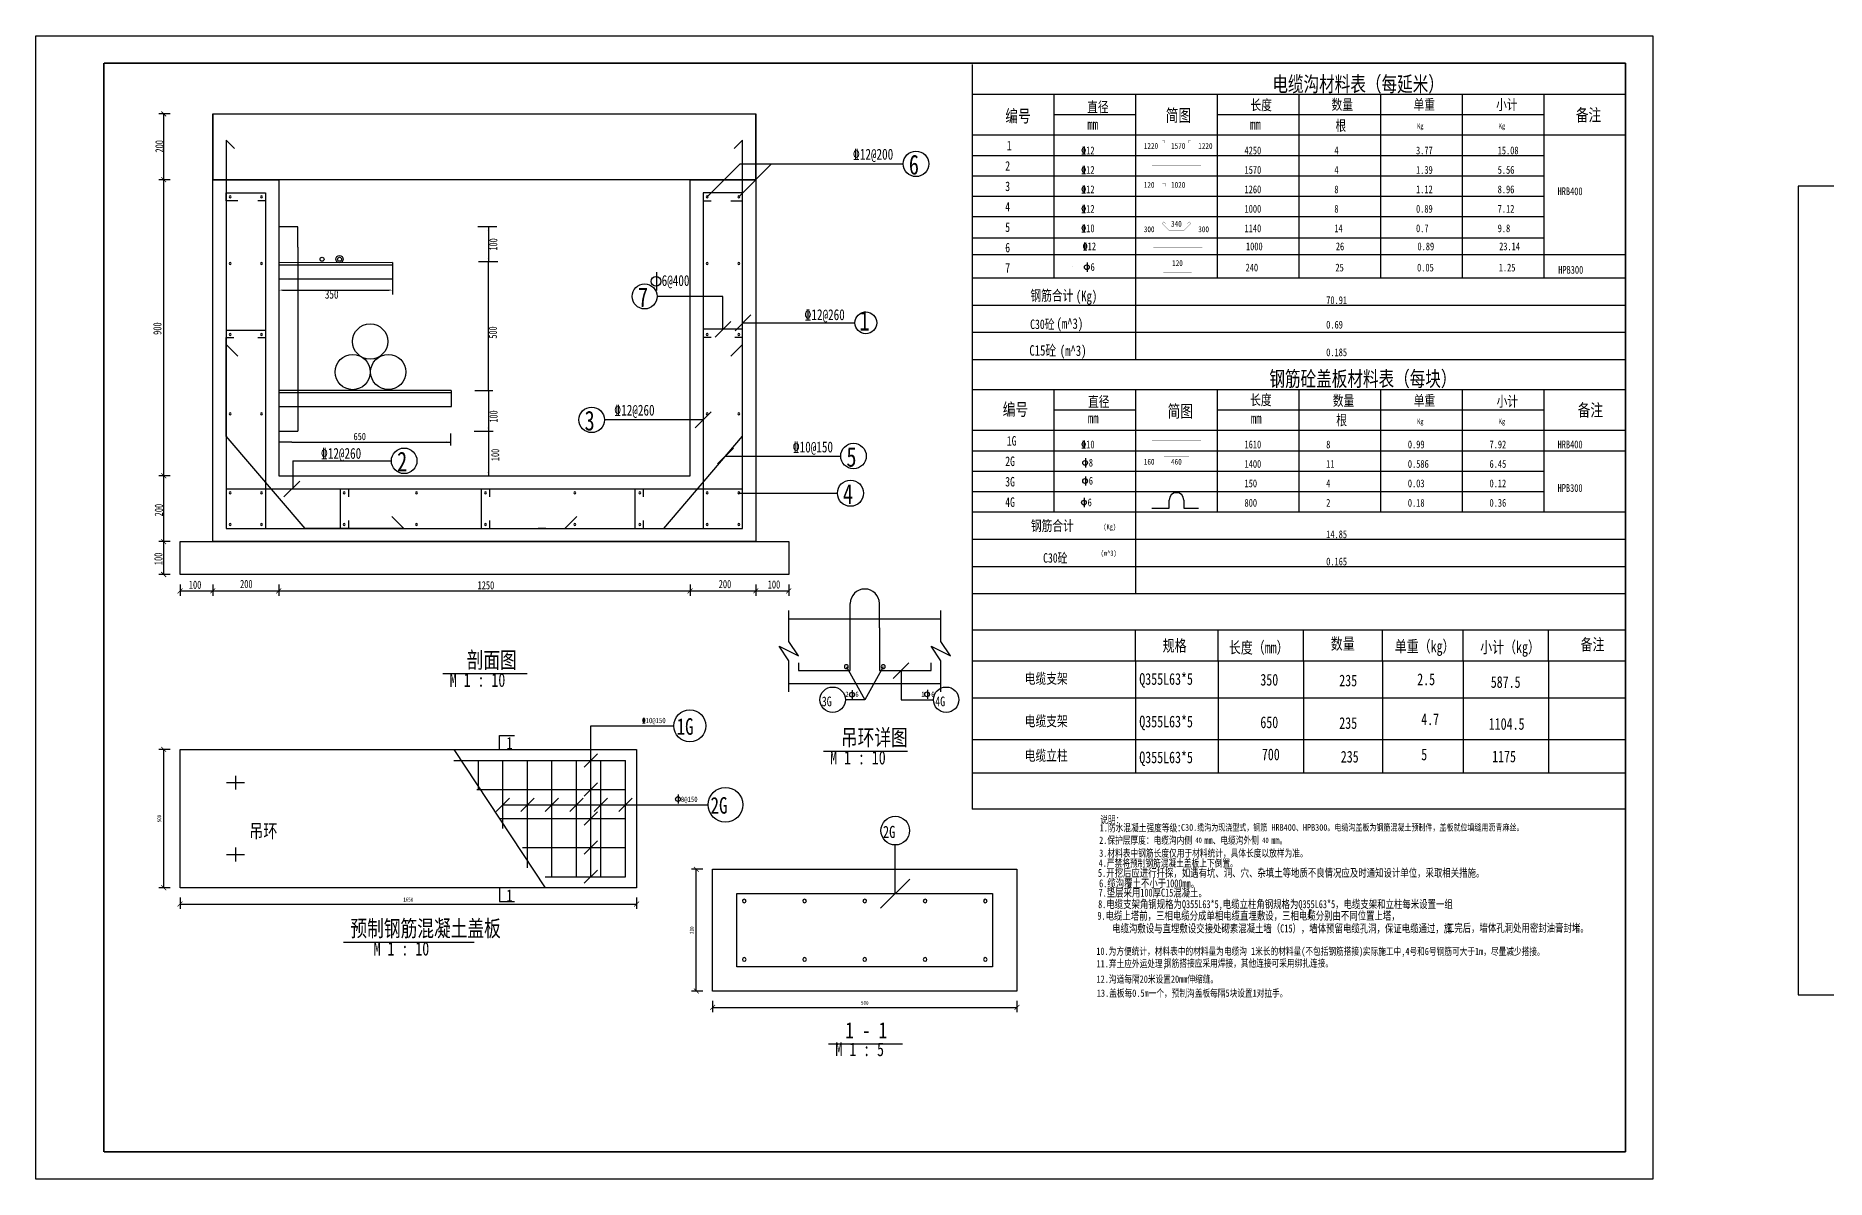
# Model space of a CAD drawing. Header units: inches. Extents: x -113 to 2477, y -497 to 443.
# Drawn here: x -64 to 594, y 1 to 421 of the extents above; entities that cross this region are included whole.
import ezdxf

# ---------------------------------------------------------------- set-up
doc = ezdxf.new("R2010")
doc.units = ezdxf.units.IN
doc.header["$MEASUREMENT"] = 0
doc.styles.add('宋体', font='', dxfattribs={"width": 0.75})
doc.styles.get('宋体').set_extended_font_data('SimSun')

# ---------------------------------------------------------------- blocks, each defined once
blk = doc.blocks.new('_ArchTick')
at = {"color": 0, "linetype": 'ByBlock', "const_width": 0.15}
blk.add_lwpolyline([(-0.5, -0.5), (0.5, 0.5)], dxfattribs=at)
blk = doc.blocks.new('a2')
at = {"color": 3}
for p, q in [((-584, 410), (10, 410)), ((-584, -10), (-584, 410)), ((10, 410), (10, -10)), ((10, -10), (-584, -10))]:
    blk.add_line(p, q, dxfattribs=at)
at = {"color": 3, "const_width": 0.6}
for points in [[(-559, 0), (-559, 400)], [(-559, 400), (0, 400)], [(0, 400), (0, 0)], [(0, 0), (-559, 0)]]:
    blk.add_lwpolyline(points, dxfattribs=at)

msp = doc.modelspace()

# ---------------------------------------------------------------- linework, layer by layer
at = {"color": 0}
for p, q in [((280.43, 410), (280.43, 301.5)), ((520.43, 399), (280.43, 399)), ((310.43, 399), (310.43, 331.5)), ((340.43, 399), (340.43, 301.5)), ((370.43, 399), (370.43, 331.5)), ((400.43, 399), (400.43, 331.5)), ((430.43, 399), (430.43, 331.5)), ((460.43, 399), (460.43, 331.5)), ((490.43, 399), (490.43, 331.5)), ((-14.245, 391.855), (-18.42, 391.855)), ((-16.62, 367.682), (-16.62, 391.855)), ((1.466, 367.682), (1.466, 391.855)), ((1.466, 391.855), (1.466, 391.855)), ((1.466, 391.855), (1.466, 367.682)), ((1.466, 367.682), (1.466, 391.855)), ((1.466, 391.855), (200.893, 391.855)), ((1.466, 234.731), (1.466, 391.855)), ((1.466, 391.855), (1.466, 391.855)), ((1.466, 391.855), (1.466, 367.682)), ((200.893, 367.682), (200.893, 391.855)), ((200.893, 391.855), (200.893, 391.855)), ((200.893, 391.855), (200.893, 367.682)), ((200.893, 391.855), (200.893, 367.682)), ((200.893, 367.682), (200.893, 391.855)), ((200.893, 391.855), (200.893, 391.855)), ((200.893, 391.855), (200.893, 234.731)), ((340.43, 391.5), (310.43, 391.5)), ((490.43, 391.5), (370.43, 391.5)), ((9.377, 379.11), (6.301, 382.186)), ((6.301, 382.186), (6.301, 239.566)), ((196.059, 382.186), (192.982, 379.11)), ((196.059, 239.566), (196.059, 382.186)), ((520.43, 384), (280.43, 384)), ((490.43, 376.5), (280.43, 376.5)), ((183.005, 361.397), (195.092, 373.484)), ((194.608, 361.397), (206.695, 373.484)), ((195.092, 373.484), (255.041, 373.484)), ((206.695, 373.484), (255.041, 373.484)), ((490.43, 369), (280.43, 369)), ((-14.245, 367.682), (-18.42, 367.682)), ((-14.245, 367.682), (-18.42, 367.682)), ((-16.62, 258.904), (-16.62, 367.682)), ((1.466, 367.682), (25.639, 367.682)), ((25.639, 367.682), (1.466, 367.682)), ((200.893, 367.682), (1.466, 367.682)), ((1.466, 367.682), (25.639, 367.682)), ((6.301, 359.947), (6.301, 362.848)), ((6.301, 362.848), (20.805, 362.848)), ((6.301, 359.947), (6.301, 362.848)), ((6.301, 362.848), (20.805, 362.848)), ((20.805, 362.848), (20.805, 359.947)), ((20.805, 362.848), (20.805, 239.566)), ((25.639, 367.682), (25.639, 367.682)), ((25.639, 367.682), (25.639, 258.904)), ((200.893, 367.682), (176.72, 367.682)), ((176.72, 367.682), (176.72, 367.682)), ((176.72, 367.682), (200.893, 367.682)), ((176.72, 258.904), (176.72, 367.682)), ((176.72, 367.682), (200.893, 367.682)), ((1003.794, 365.26), (583.794, 365.26)), ((583.794, 365.26), (583.794, 68.26)), ((9.202, 359.947), (6.301, 359.947)), ((10.652, 359.947), (6.301, 359.947)), ((20.805, 359.947), (17.904, 359.947)), ((183.005, 361.397), (183.005, 361.397)), ((194.608, 361.397), (194.608, 361.397)), ((490.43, 361.5), (280.43, 361.5)), ((32.687, 350.328), (25.688, 350.328)), ((32.687, 342.838), (32.687, 350.363)), ((105.754, 350.328), (98.756, 350.328)), ((102.648, 350.235), (102.642, 337.486)), ((490.43, 354), (280.43, 354)), ((32.687, 342.838), (32.687, 279.068)), ((490.191, 346.156), (280.191, 346.156)), ((67.435, 337.244), (25.667, 337.162)), ((67.435, 336.229), (25.667, 336.229)), ((67.435, 337.244), (67.435, 331.266)), ((67.435, 337.244), (67.435, 325.498)), ((106.072, 337.467), (99.074, 337.467)), ((102.659, 335.948), (102.659, 337.467)), ((102.659, 291.515), (102.659, 335.948)), ((520.668, 340.06), (280.668, 340.06)), ((317.273, 335.827), (317.273, 335.827)), ((322.62, 337.216), (322.62, 333.829)), ((25.667, 331.283), (67.435, 331.266)), ((164.45, 333.737), (164.45, 326.964)), ((520.43, 331.5), (280.43, 331.5)), ((26.984, 327.118), (66.139, 327.118)), ((188.807, 324.798), (164.634, 324.798)), ((188.807, 312.712), (188.807, 324.798)), ((199.084, 317.991), (193.283, 312.189)), ((520.43, 321.5), (280.43, 321.5)), ((6.301, 312.435), (20.805, 312.435)), ((6.301, 273.408), (6.301, 309.667)), ((9.202, 309.535), (6.301, 309.535)), ((20.805, 309.535), (17.904, 309.535)), ((191.707, 315.612), (185.906, 309.811)), ((196.183, 315.09), (237.277, 315.09)), ((520.43, 311.5), (280.43, 311.5)), ((6.301, 307.166), (10.652, 302.815)), ((520.43, 301.5), (280.43, 301.5)), ((280.43, 301.5), (280.43, 215.5)), ((6.301, 287.428), (6.301, 290.329)), ((20.805, 290.329), (20.805, 287.428)), ((89.021, 290.266), (25.688, 290.266)), ((89.063, 284.387), (89.063, 290.219)), ((97.697, 290.219), (104.279, 290.219)), ((102.659, 290.219), (102.659, 291.515)), ((102.659, 290.219), (102.659, 258.904)), ((520.43, 290.5), (280.43, 290.5)), ((310.43, 290.5), (310.43, 245.5)), ((340.43, 290.5), (340.43, 215.5)), ((370.43, 290.5), (370.43, 245.5)), ((400.43, 290.5), (400.43, 245.5)), ((430.43, 290.5), (430.43, 245.5)), ((460.43, 290.5), (460.43, 245.5)), ((490.43, 290.5), (490.43, 245.5)), ((89.016, 289.332), (25.688, 289.332)), ((25.688, 284.387), (89.063, 284.387)), ((89.016, 289.332), (89.016, 289.332)), ((340.43, 283), (310.43, 283)), ((490.43, 283), (370.43, 283)), ((32.687, 279.068), (32.687, 275.301)), ((181.555, 279.451), (145.295, 279.451)), ((184.456, 282.352), (178.654, 276.55)), ((35.308, 239.566), (6.301, 273.408)), ((25.688, 275.301), (32.687, 275.301)), ((30.396, 271.276), (25.695, 271.26)), ((30.396, 271.276), (70.423, 271.276)), ((70.423, 271.276), (88.583, 271.276)), ((88.698, 274.501), (88.698, 270.001)), ((97.41, 275.301), (104.408, 275.301)), ((520.43, 275.5), (280.43, 275.5)), ((30.76, 264.401), (67.02, 264.401)), ((30.76, 264.401), (30.76, 254.069)), ((192.681, 269.057), (186.88, 263.255)), ((189.781, 266.156), (232.083, 266.156)), ((520.43, 268), (280.43, 268)), ((321.976, 265.35), (321.976, 261.963)), ((-14.245, 258.904), (-18.42, 258.904)), ((-14.245, 258.904), (-18.42, 258.904)), ((-16.62, 234.731), (-16.62, 258.904)), ((25.639, 258.904), (176.72, 258.904)), ((33.368, 256.932), (27.567, 251.13)), ((490.43, 260.5), (280.43, 260.5)), ((321.976, 258.699), (321.976, 255.313)), ((6.301, 254.069), (196.059, 254.069)), ((48.362, 239.566), (48.362, 254.069)), ((48.362, 254.069), (51.262, 254.069)), ((51.262, 254.069), (51.262, 251.169)), ((100.106, 239.566), (100.106, 254.069)), ((103.007, 254.069), (103.007, 251.169)), ((120.881, 254.069), (123.781, 254.069)), ((156.619, 239.566), (156.619, 254.069)), ((159.52, 254.069), (159.52, 251.169)), ((183.005, 252.619), (183.005, 252.619)), ((194.608, 252.619), (194.608, 252.619)), ((194.619, 252.506), (230.879, 252.506)), ((194.619, 252.506), (230.879, 252.506)), ((194.619, 252.506), (230.879, 252.506)), ((194.619, 252.506), (230.879, 252.506)), ((490.43, 253), (280.43, 253)), ((321.546, 250.762), (321.546, 247.375)), ((352.73, 247), (352.73, 250)), ((358.13, 250), (358.13, 247)), ((67.217, 243.917), (71.568, 239.566)), ((520.43, 245.5), (280.43, 245.5)), ((346.43, 247), (352.73, 247)), ((358.13, 247), (363.53, 247)), ((6.301, 239.566), (196.059, 239.566)), ((71.568, 239.566), (35.308, 239.566)), ((51.262, 239.566), (48.362, 239.566)), ((51.262, 242.466), (51.262, 239.566)), ((103.007, 242.466), (103.007, 239.566)), ((123.781, 239.566), (120.881, 239.566)), ((159.52, 242.466), (159.52, 239.566)), ((183.005, 241.016), (183.005, 241.016)), ((194.608, 241.016), (194.608, 241.016)), ((-14.245, 234.731), (-18.42, 234.731)), ((-14.245, 234.731), (-18.42, 234.731)), ((-16.62, 222.645), (-16.62, 234.731)), ((-10.62, 222.645), (-10.62, 234.731)), ((-10.62, 234.731), (212.98, 234.731)), ((200.893, 234.731), (1.466, 234.731)), ((212.98, 234.731), (212.98, 222.645)), ((520.43, 235.5), (280.43, 235.5)), ((520.43, 225.5), (280.43, 225.5)), ((-14.245, 222.645), (-18.42, 222.645)), ((212.98, 222.645), (-10.62, 222.645)), ((-10.62, 219.02), (-10.62, 214.845)), ((1.466, 219.02), (1.466, 214.845)), ((1.466, 219.02), (1.466, 214.845)), ((25.639, 219.02), (25.639, 214.845)), ((25.639, 219.02), (25.639, 214.845)), ((176.72, 219.02), (176.72, 214.845)), ((176.72, 219.02), (176.72, 214.845)), ((200.893, 219.02), (200.893, 214.845)), ((200.893, 219.02), (200.893, 214.845)), ((212.98, 219.02), (212.98, 214.845)), ((-10.62, 216.645), (1.466, 216.645)), ((1.466, 216.645), (25.639, 216.645)), ((25.639, 216.645), (176.72, 216.645)), ((176.72, 216.645), (200.893, 216.645)), ((200.893, 216.645), (212.98, 216.645)), ((235.578, 203.004, -0.714), (235.58, 211.975)), ((246.282, 203.004, -0.714), (246.272, 211.975)), ((520.43, 215.5), (280.43, 215.5)), ((280.43, 215.5), (280.43, 201.783)), ((212.98, 198.068), (212.98, 209.394)), ((212.98, 206.394, -0.714), (268.88, 206.394, -0.714)), ((268.88, 198.068), (268.88, 209.394)), ((216.548, 192.716), (212.98, 198.068)), ((235.578, 187.364, -0.714), (235.578, 203.004, -0.714)), ((246.282, 203.004, -0.714), (246.282, 187.364, -0.714)), ((272.448, 192.716), (268.88, 198.068)), ((520.43, 202.251), (280.43, 202.251)), ((280.43, 201.783), (280.43, 187.855)), ((340.43, 190.865), (340.43, 202.251)), ((370.75, 190.865), (370.75, 202.251)), ((402.029, 190.865), (402.029, 202.251)), ((431.073, 190.865), (431.073, 202.251)), ((460.755, 190.865), (460.755, 202.251)), ((492.033, 190.865), (492.033, 202.251)), ((212.98, 190.932), (209.412, 196.284)), ((209.412, 196.284), (216.548, 192.716)), ((212.98, 179.606), (212.98, 190.932)), ((268.88, 190.932), (265.312, 196.284)), ((265.312, 196.284), (272.448, 192.716)), ((268.88, 179.606), (268.88, 190.932)), ((520.43, 190.865), (280.43, 190.865)), ((340.43, 190.865), (340.43, 176.936)), ((370.75, 190.865), (370.75, 177.216)), ((402.029, 190.865), (402.029, 177.216)), ((431.073, 190.865), (431.073, 177.216)), ((460.755, 190.865), (460.755, 177.216)), ((492.033, 190.865), (492.033, 176.936)), ((216.548, 190.218, -0.714), (216.548, 187.364, -0.714)), ((216.548, 187.364, -0.714), (235.578, 187.364, -0.714)), ((234.15, 188.791), (240.93, 176.66)), ((234.15, 188.791), (234.15, 188.791)), ((247.709, 188.791), (240.93, 176.66)), ((246.282, 187.364, -0.714), (265.312, 187.364, -0.714)), ((247.709, 188.791), (247.709, 188.791)), ((257.105, 190.218), (251.396, 184.509)), ((254.251, 187.364), (254.251, 176.66)), ((265.312, 187.364, -0.714), (265.312, 190.218, -0.714)), ((280.43, 187.855), (280.43, 136.445)), ((212.98, 182.606, -0.714), (268.88, 182.606, -0.714)), ((236.317, 180.218), (236.317, 176.831)), ((263.917, 180.345), (263.917, 176.958)), ((240.93, 176.66), (233.793, 176.66)), ((240.93, 176.66), (233.793, 176.66)), ((254.251, 176.66), (266.144, 176.66)), ((520.43, 177.216), (280.43, 177.216)), ((340.43, 176.936), (340.43, 149.639)), ((370.75, 177.216), (370.75, 149.639)), ((402.029, 177.216), (402.029, 149.639)), ((431.073, 177.216), (431.073, 149.639)), ((460.755, 177.216), (460.755, 149.639)), ((492.033, 177.216), (492.033, 149.639)), ((140.31, 154.344), (140.31, 167.048)), ((140.31, 167.048), (170.801, 167.048)), ((-14.245, 158.409), (-18.42, 158.409)), ((-16.62, 107.591), (-16.62, 158.409)), ((-10.62, 107.591, -0.61), (-10.62, 158.409, -0.61)), ((-10.62, 158.409, -0.61), (157.08, 158.409, -0.61)), ((90, 158.409, -0.61), (123.54, 107.591, -0.61)), ((106.77, 158.491), (106.77, 163.491)), ((106.77, 163.491), (112.27, 163.491)), ((157.08, 158.409, -0.61), (157.08, 107.591, -0.61)), ((520.43, 161.922), (280.43, 161.922)), ((90, 154.344, -0.61), (153.014, 154.344, -0.61)), ((99.002, 143.89, -0.61), (99.002, 154.344, -0.61)), ((108.004, 129.37, -0.61), (108.004, 154.344, -0.61)), ((117.006, 114.851, -0.61), (117.006, 154.344, -0.61)), ((126.008, 111.656, -0.61), (126.008, 154.344, -0.61)), ((135.01, 111.656, -0.61), (135.01, 154.344, -0.61)), ((142.749, 156.783), (137.87, 151.904)), ((140.31, 143.672), (140.31, 154.344)), ((144.012, 111.656, -0.61), (144.012, 154.344, -0.61)), ((153.014, 111.656, -0.61), (153.014, 154.344, -0.61)), ((6.404, 146.213, -0.61), (13.01, 146.213, -0.61)), ((9.707, 148.754, -0.61), (9.707, 143.672, -0.61)), ((142.749, 146.111), (137.87, 141.233)), ((520.43, 149.639), (280.43, 149.639)), ((98.385, 143.672, -0.61), (153.014, 143.672, -0.61)), ((110.443, 140.521), (105.565, 135.643)), ((119.445, 140.521), (114.567, 135.643)), ((128.447, 140.521), (123.569, 135.643)), ((137.449, 140.521), (132.571, 135.643)), ((140.31, 133), (140.31, 143.672)), ((146.451, 140.521), (141.573, 135.643)), ((155.453, 140.521), (150.575, 135.643)), ((172.421, 141.882), (172.421, 138.495)), ((106.77, 133, -0.61), (153.014, 133, -0.61)), ((108.004, 138.082), (117.006, 138.082)), ((117.006, 138.082), (126.008, 138.082)), ((126.008, 138.082), (135.01, 138.082)), ((135.01, 138.082), (144.012, 138.082)), ((142.749, 135.439), (137.87, 130.561)), ((140.31, 122.328), (140.31, 133)), ((144.012, 138.082), (153.014, 138.082)), ((153.014, 138.082), (163.033, 138.082)), ((163.033, 138.082), (183.36, 138.082)), ((520.43, 136.445), (280.43, 136.445)), ((6.404, 119.787, -0.61), (13.01, 119.787, -0.61)), ((9.707, 122.328, -0.61), (9.707, 117.246, -0.61)), ((115.155, 122.328, -0.61), (153.014, 122.328, -0.61)), ((142.749, 124.767), (137.87, 119.889)), ((140.31, 111.656), (140.31, 122.328)), ((252.11, 105.416), (252.11, 123.304)), ((142.749, 114.096), (137.87, 109.217)), ((181.405, 114.36), (177.23, 114.36)), ((179.03, 69.64), (179.03, 114.36)), ((185.03, 69.64, -1.342), (185.03, 114.36, -1.342)), ((185.03, 114.36, -1.342), (296.83, 114.36, -1.342)), ((296.83, 114.36, -1.342), (296.83, 69.64, -1.342)), ((-14.245, 107.591), (-18.42, 107.591)), ((157.08, 107.591, -0.61), (-10.62, 107.591, -0.61)), ((106.77, 107.509), (106.77, 102.509)), ((123.54, 111.656, -0.61), (153.014, 111.656, -0.61)), ((193.974, 78.584, -1.342), (193.974, 105.416, -1.342)), ((193.974, 105.416, -1.342), (287.886, 105.416, -1.342)), ((257.476, 110.782), (246.743, 100.05)), ((287.886, 105.416, -1.342), (287.886, 78.584, -1.342)), ((-10.62, 103.966), (-10.62, 99.791)), ((-10.62, 101.591), (157.08, 101.591)), ((106.77, 102.509), (112.27, 102.509)), ((157.08, 103.966), (157.08, 99.791)), ((405.069, 99.404), (404.224, 99.404)), ((404.233, 99.41), (404.233, 96.791)), ((404.227, 96.789), (405.016, 96.789)), ((287.886, 78.584, -1.342), (193.974, 78.584, -1.342)), ((181.405, 69.64), (177.23, 69.64)), ((296.83, 69.64, -1.342), (185.03, 69.64, -1.342)), ((185.03, 66.015), (185.03, 61.84)), ((296.83, 66.015), (296.83, 61.84)), ((583.794, 68.26), (1003.794, 68.26)), ((185.03, 63.64), (296.83, 63.64))]:
    msp.add_line(p, q, dxfattribs=at)
at = {"color": 0, "extrusion": (0, 0, -1)}
for p, q in [((196.059, 362.848), (181.555, 362.848)), ((181.555, 362.848), (181.555, 359.947)), ((196.059, 362.848), (181.555, 362.848)), ((181.555, 362.848), (181.555, 239.566)), ((196.059, 359.947), (196.059, 362.848)), ((196.059, 359.947), (196.059, 362.848)), ((181.555, 359.947), (184.456, 359.947)), ((191.707, 359.947), (196.059, 359.947)), ((193.158, 359.947), (196.059, 359.947)), ((196.059, 312.712), (181.555, 312.712)), ((181.555, 309.811), (184.456, 309.811)), ((193.158, 309.811), (196.059, 309.811)), ((196.059, 273.408), (196.059, 309.667)), ((196.059, 307.166), (191.707, 302.815)), ((181.555, 290.329), (181.555, 287.428)), ((196.059, 287.428), (196.059, 290.329)), ((167.051, 239.566), (196.059, 273.408)), ((135.143, 243.917), (130.792, 239.566)), ((130.792, 239.566), (167.051, 239.566))]:
    msp.add_line(p, q, dxfattribs=at)
at = {"color": 0, "ltscale": 2}
for p, q in [((85.958, 186.234), (116.902, 186.234)), ((225.708, 157.753), (256.652, 157.753)), ((49.47, 87.643), (97.49, 87.643)), ((227.631, 50.198), (254.728, 50.198))]:
    msp.add_line(p, q, dxfattribs=at)
at = {"color": 0}
for points in [[(351.13, 381.15, 0.05, 0.05, 0), (351.13, 381.95, 0.05, 0.05, 0), (350.23, 381.95, 0.05, 0.05, 0), (350.23, 378.55, 0.05, 0.05, 0), (360.63, 378.55, 0.05, 0.05, 0), (360.63, 381.95, 0.05, 0.05, 0), (359.73, 381.95, 0.05, 0.05, 0), (359.73, 381.15, 0.05, 0.05, 0)], [(347.394, 372.75, 0.05, 0.05, 0), (346.43, 372.75, 0.05, 0.05, 0), (346.43, 372.75, 0.05, 0.05, 0), (364.43, 372.75, 0.05, 0.05, 0), (364.43, 372.75, 0.05, 0.05, 0), (363.465, 372.75, 0.05, 0.05, 0)], [(351.38, 365.25, 0.05, 0.05, 0), (351.38, 366.3, 0.05, 0.05, 0), (350.23, 366.3, 0.05, 0.05, 0), (350.23, 363.65, 0.05, 0.05, 0), (360.63, 363.65, 0.05, 0.05, 0)], [(347.394, 357.75, 0.05, 0.05, 0), (346.43, 357.75, 0.05, 0.05, 0), (346.43, 357.75, 0.05, 0.05, 0), (364.43, 357.75, 0.05, 0.05, 0), (364.43, 357.75, 0.05, 0.05, 0), (363.465, 357.75, 0.05, 0.05, 0)], [(351.455, 351.5, 0.05, 0.05, 0), (350.755, 352.2, 0.05, 0.05, 0), (350.155, 351.6, 0.05, 0.05, 0), (352.755, 349, 0.05, 0.05, 0), (358.105, 349, 0.05, 0.05, 0), (360.705, 351.6, 0.05, 0.05, 0), (360.105, 352.2, 0.05, 0.05, 0), (359.405, 351.5, 0.05, 0.05, 0)], [(347.922, 342.9, 0.05, 0.05, 0), (346.958, 342.9, 0.05, 0.05, 0), (346.958, 342.9, 0.05, 0.05, 0), (364.958, 342.9, 0.05, 0.05, 0), (364.958, 342.9, 0.05, 0.05, 0), (363.993, 342.9, 0.05, 0.05, 0)], [(352.472, 335.475, 0.05, 0.05, 0), (350.622, 335.475, 0.05, 0.05, 0), (350.622, 333.725, 0.05, 0.05, 0), (361.022, 333.725, 0.05, 0.05, 0), (361.022, 335.475, 0.05, 0.05, 0), (359.172, 335.475, 0.05, 0.05, 0)], [(347.394, 271.75, 0.05, 0.05, 0), (346.43, 271.75, 0.05, 0.05, 0), (346.43, 271.75, 0.05, 0.05, 0), (364.43, 271.75, 0.05, 0.05, 0), (364.43, 271.75, 0.05, 0.05, 0), (363.465, 271.75, 0.05, 0.05, 0)], [(347.394, 256.75, 0.05, 0.05, 0), (346.43, 256.75, 0.05, 0.05, 0), (346.43, 256.75, 0.05, 0.05, 0), (364.43, 256.75, 0.05, 0.05, 0), (364.43, 256.75, 0.05, 0.05, 0), (363.465, 256.75, 0.05, 0.05, 0)]]:
    msp.add_lwpolyline(points, format="xyseb", dxfattribs=at)
msp.add_lwpolyline([(350.83, 262.775, 0.05, 0.05, 0), (360.03, 262.775, 0.05, 0.05, 0), (360.03, 265.025, 0.05, 0.05, 0), (359.03, 264.025, 0.05, 0.05, 0), (360.03, 265.025, 0.05, 0.05, 0), (360.03, 265.875, 0.05, 0.05, 0), (359.18, 265.875, 0.05, 0.05, 0), (358.18, 264.875, 0.05, 0.05, 0), (359.18, 265.875, 0.05, 0.05, 0), (350.83, 265.875, 0.05, 0.05, 0), (350.83, 262.775, 0.05, 0.05, 0)], format="xyseb", close=True, dxfattribs=at)
for centre, radius in [((259.734, 373.484, -1.45), 4.693), ((259.734, 373.484, -1.45), 4.693), ((41.539, 338.462), 0.739), ((47.954, 338.489), 1.32), ((47.983, 338.456), 0.739), ((322.508, 335.513), 0.877), ((160.041, 324.798, -1.45), 4.593), ((164.225, 330.331), 1.755), ((241.292, 315.09, -1.45), 4.014), ((59.226, 308.239), 6.469), ((52.778, 297.009), 6.469), ((65.859, 297.056), 6.469), ((140.602, 279.451, -1.45), 4.693), ((236.776, 266.156, -1.45), 4.693), ((71.713, 264.401, -1.45), 4.693), ((321.864, 263.647), 0.877), ((235.677, 252.506), 4.799), ((235.677, 252.506), 4.799), ((235.677, 252.506), 4.799), ((235.677, 252.506), 4.799), ((321.864, 256.996), 0.877), ((321.434, 249.059), 0.877), ((229.126, 176.66, -0.714), 4.668), ((229.126, 176.66, -0.714), 4.668), ((236.204, 178.515), 0.877), ((263.804, 178.642), 0.877), ((270.812, 176.66, -0.714), 4.668), ((176.655, 167.048, -0.61), 5.855), ((172.308, 140.179), 0.877), ((189.742, 138.082, -0.61), 6.382), ((252.11, 128.569), 5.265)]:
    msp.add_circle(centre, radius, dxfattribs=at)
for centre, radius, start, end in [((7.751, 361.397), 0.363, 0.000002, 179.999998), ((7.751, 361.397), 0.363, 0.000002, 179.999998), ((19.354, 361.397), 0.363, 0.000002, 179.999998), ((19.354, 361.397), 0.363, 0.000002, 179.999998), ((183.005, 361.397), 0.363, 0.000002, 179.999998), ((183.005, 361.397), 0.363, 0.000002, 179.999998), ((194.608, 361.397), 0.363, 0.000002, 179.999998), ((194.608, 361.397), 0.363, 0.000002, 179.999998), ((7.751, 361.397), 0.363, 180.000002, 359.999998), ((7.751, 361.397), 0.363, 180.000002, 359.999998), ((19.354, 361.397), 0.363, 180.000002, 359.999998), ((19.354, 361.397), 0.363, 180.000002, 359.999998), ((183.005, 361.397), 0.363, 180.000002, 359.999998), ((183.005, 361.397), 0.363, 180.000002, 359.999998), ((194.608, 361.397), 0.363, 180.000002, 359.999998), ((194.608, 361.397), 0.363, 180.000002, 359.999998), ((7.751, 336.894), 0.363, 0.000002, 179.999998), ((7.751, 336.894), 0.363, 180.000002, 359.999998), ((19.354, 336.894), 0.363, 0.000002, 179.999998), ((19.354, 336.894), 0.363, 180.000002, 359.999998), ((183.005, 336.894), 0.363, 0.000002, 179.999998), ((183.005, 336.894), 0.363, 180.000002, 359.999998), ((194.608, 336.894), 0.363, 0.000002, 179.999998), ((194.608, 336.894), 0.363, 180.000002, 359.999998), ((7.751, 310.816), 0.363, 0.000002, 179.999998), ((7.751, 310.816), 0.363, 180.000002, 359.999998), ((19.354, 310.816), 0.363, 0.000002, 179.999998), ((19.354, 310.816), 0.363, 180.000002, 359.999998), ((183.005, 310.816), 0.363, 0.000002, 179.999998), ((183.005, 310.816), 0.363, 180.000002, 359.999998), ((194.608, 310.816), 0.363, 0.000002, 179.999998), ((194.608, 310.816), 0.363, 180.000002, 359.999998), ((7.751, 281.67), 0.363, 0.000002, 179.999998), ((7.751, 281.67), 0.363, 180.000002, 359.999998), ((19.354, 281.67), 0.363, 0.000002, 179.999998), ((19.354, 281.67), 0.363, 180.000002, 359.999998), ((183.005, 281.67), 0.363, 0.000002, 179.999998), ((183.005, 281.67), 0.363, 180.000002, 359.999998), ((194.608, 281.67), 0.363, 0.000002, 179.999998), ((194.608, 281.67), 0.363, 180.000002, 359.999998), ((7.751, 252.619), 0.363, 0.000002, 179.999998), ((7.751, 252.619), 0.363, 180.000002, 359.999998), ((19.354, 252.619), 0.363, 0.000002, 179.999998), ((19.354, 252.619), 0.363, 180.000002, 359.999998), ((49.708, 252.619), 0.363, 0.000002, 179.999998), ((49.708, 252.619), 0.363, 180.000002, 359.999998), ((76.198, 252.619), 0.363, 0.000002, 179.999998), ((76.198, 252.619), 0.363, 180.000002, 359.999998), ((101.568, 252.619), 0.363, 0.000002, 179.999998), ((101.568, 252.619), 0.363, 180.000002, 359.999998), ((134.401, 252.619), 0.363, 0.000002, 179.999998), ((134.401, 252.619), 0.363, 180.000002, 359.999998), ((158.279, 252.619), 0.363, 0.000002, 179.999998), ((158.279, 252.619), 0.363, 180.000002, 359.999998), ((183.005, 252.619), 0.363, 0.000002, 179.999998), ((183.005, 252.619), 0.363, 180.000002, 359.999998), ((194.608, 252.619), 0.363, 0.000002, 179.999998), ((194.608, 252.619), 0.363, 180.000002, 359.999998), ((355.43, 250), 2.7, 0, 180), ((7.751, 241.016), 0.363, 0.000002, 179.999998), ((7.751, 241.016), 0.363, 180.000002, 359.999998), ((19.354, 241.016), 0.363, 0.000002, 179.999998), ((19.354, 241.016), 0.363, 180.000002, 359.999998), ((49.708, 241.016), 0.363, 0.000002, 179.999998), ((49.708, 241.016), 0.363, 180.000002, 359.999998), ((76.198, 241.016), 0.363, 0.000002, 179.999998), ((76.198, 241.016), 0.363, 180.000002, 359.999998), ((101.568, 241.016), 0.363, 0.000002, 179.999998), ((101.568, 241.016), 0.363, 180.000002, 359.999998), ((134.401, 241.016), 0.363, 0.000002, 179.999998), ((134.401, 241.016), 0.363, 180.000002, 359.999998), ((158.279, 241.016), 0.363, 0.000002, 179.999998), ((158.279, 241.016), 0.363, 180.000002, 359.999998), ((183.005, 241.016), 0.363, 0.000002, 179.999998), ((183.005, 241.016), 0.363, 180.000002, 359.999998), ((194.608, 241.016), 0.363, 0.000002, 179.999998), ((194.608, 241.016), 0.363, 180.000002, 359.999998), ((240.926, 211.975), 5.346, 0, 180), ((234.15, 188.791, -0.714), 0.714, 0.000002, 179.999998), ((234.15, 188.791, -0.714), 0.714, 180.000002, 359.999998), ((247.709, 188.791, -0.714), 0.714, 0.000002, 179.999998), ((247.709, 188.791, -0.714), 0.714, 180.000002, 359.999998), ((196.657, 102.733, -1.342), 0.671, 0.000002, 179.999998), ((196.657, 102.733, -1.342), 0.671, 180.000002, 359.999998), ((218.793, 102.733, -1.342), 0.671, 0.000002, 179.999998), ((218.793, 102.733, -1.342), 0.671, 180.000002, 359.999998), ((240.93, 102.733, -1.342), 0.671, 0.000002, 179.999998), ((240.93, 102.733, -1.342), 0.671, 180.000002, 359.999998), ((263.066, 102.733, -1.342), 0.671, 0.000002, 179.999998), ((263.066, 102.733, -1.342), 0.671, 180.000002, 359.999998), ((285.202, 102.733, -1.342), 0.671, 0.000002, 179.999998), ((285.202, 102.733, -1.342), 0.671, 180.000002, 359.999998), ((196.657, 81.267, -1.342), 0.671, 0.000002, 179.999998), ((196.657, 81.267, -1.342), 0.671, 180.000002, 359.999998), ((218.793, 81.267, -1.342), 0.671, 0.000002, 179.999998), ((218.793, 81.267, -1.342), 0.671, 180.000002, 359.999998), ((240.93, 81.267, -1.342), 0.671, 0.000002, 179.999998), ((240.93, 81.267, -1.342), 0.671, 180.000002, 359.999998), ((263.066, 81.267, -1.342), 0.671, 0.000002, 179.999998), ((263.066, 81.267, -1.342), 0.671, 180.000002, 359.999998), ((285.202, 81.267, -1.342), 0.671, 0.000002, 179.999998), ((285.202, 81.267, -1.342), 0.671, 180.000002, 359.999998)]:
    msp.add_arc(centre, radius, start, end, dxfattribs=at)
for points in [[(102.864, 348.939), (102.432, 348.939), (102.648, 350.235)], [(102.426, 338.782), (102.858, 338.782), (102.642, 337.486)], [(102.864, 336.169), (102.432, 336.169), (102.648, 337.465)], [(26.984, 327.334), (26.984, 326.902), (25.688, 327.118)], [(66.139, 326.902), (66.139, 327.334), (67.435, 327.118)], [(102.426, 291.492), (102.858, 291.492), (102.642, 290.196)], [(102.831, 289.192), (102.498, 289.192), (102.665, 290.192)], [(102.426, 276.55), (102.858, 276.55), (102.642, 275.254)], [(26.991, 271.476), (26.991, 271.044), (25.695, 271.26)], [(87.339, 271.1), (87.339, 271.532), (88.635, 271.316)], [(102.831, 274.285), (102.498, 274.285), (102.665, 275.285)], [(102.426, 260.246), (102.858, 260.246), (102.642, 258.95)]]:
    msp.add_solid(points, dxfattribs=at)

# ---------------------------------------------------------------- block references
msp.add_blockref('a2', (520.396, 10.531), dxfattribs=at)
at = {"color": 0, "xscale": 1.8, "yscale": 1.8, "zscale": 1.8}
for p, rotation in [((-16.62, 391.855), 90), ((-16.62, 367.682), 270), ((-16.62, 367.682), 90), ((-16.62, 258.904), 270), ((-16.62, 258.904), 90), ((-16.62, 234.731), 270), ((-16.62, 234.731), 90), ((-16.62, 222.645), 270), ((-10.62, 216.645), 180), ((1.466, 216.645), 180), ((25.639, 216.645), 180), ((176.72, 216.645), 180), ((200.893, 216.645), 180), ((-16.62, 158.409), 90), ((179.03, 114.36), 90), ((-16.62, 107.591), 270), ((-10.62, 101.591), 180), ((179.03, 69.64), 270), ((185.03, 63.64), 180)]:
    msp.add_blockref('_ArchTick', p, dxfattribs=dict(at, rotation=rotation))
for p in [(1.466, 216.645), (25.639, 216.645), (176.72, 216.645), (200.893, 216.645), (212.98, 216.645), (157.08, 101.591), (296.83, 63.64)]:
    msp.add_blockref('_ArchTick', p, dxfattribs=at)

# ---------------------------------------------------------------- texts
at = {"color": 0, "style": '宋体', "width": 0.75}
for s, height, p in [('电缆沟材料表（每延米）', 5.6, (390.647, 400.028)), ('直径', 3.85, (322.624, 392.422)), ('长度', 3.85, (382.597, 393.197)), ('数量', 3.85, (412.402, 393.36)), ('单重', 3.85, (442.529, 393.36)), ('小计', 3.85, (472.85, 393.329)), ('编号', 4.55, (292.569, 388.79)), ('mm', 3.85, (322.704, 386.087)), ('简图', 4.55, (351.507, 389.034)), ('mm', 3.85, (382.454, 386.087)), ('根', 3.85, (413.821, 385.626)), ('Kg', 1.925, (443.826, 386.467)), ('Kg', 1.925, (473.826, 386.467)), ('备注', 4.55, (502.137, 389.179)), ('1', 3.5, (293.096, 378.5)), ('%%13212@200', 4, (236.549, 375.041, -2.901)), ('6', 7.252, (257.13, 369.579, -1.45)), ('%%13212', 2.86, (320.43, 377)), ('1220', 2.145, (343.43, 379)), ('1570', 2.145, (353.43, 379)), ('1220', 2.145, (363.43, 379)), ('4250', 2.86, (380.43, 377)), ('4', 2.86, (413.43, 377)), ('3.77', 2.86, (443.43, 377)), ('15.08', 2.86, (473.43, 377)), ('2', 3.5, (292.513, 371)), ('%%13212', 2.86, (320.43, 369.85)), ('1570', 2.86, (380.43, 369.85)), ('4', 2.86, (413.43, 369.85)), ('1.39', 2.86, (443.43, 369.85)), ('5.56', 2.86, (473.43, 369.85)), ('3', 3.5, (292.513, 363.5)), ('%%13212', 2.86, (320.43, 362.7)), ('120', 2.145, (343.43, 364.7)), ('1020', 2.145, (353.43, 364.7)), ('1260', 2.86, (380.43, 362.7)), ('8', 2.86, (413.43, 362.7)), ('1.12', 2.86, (443.43, 362.7)), ('8.96', 2.86, (473.43, 362.7)), ('HRB400', 2.86, (495.43, 362)), ('4', 3.5, (292.513, 356)), ('%%13212', 2.86, (320.43, 355.55)), ('1000', 2.86, (380.43, 355.55)), ('8', 2.86, (413.43, 355.55)), ('0.89', 2.86, (443.43, 355.55)), ('7.12', 2.86, (473.43, 355.55)), ('5', 3.5, (292.513, 348.5)), ('%%13210', 2.86, (320.43, 348.4)), ('300', 2.145, (343.43, 348.4)), ('340', 2.145, (353.43, 350.4)), ('300', 2.145, (363.43, 348.4)), ('1140', 2.86, (380.43, 348.4)), ('14', 2.86, (413.43, 348.4)), ('0.7', 2.86, (443.43, 348.4)), ('9.8', 2.86, (473.43, 348.4)), ('6', 3.5, (292.513, 341)), ('%%13212', 2.86, (320.958, 341.75)), ('1000', 2.86, (380.958, 341.75)), ('26', 2.86, (413.958, 341.75)), ('0.89', 2.86, (443.958, 341.75)), ('23.14', 2.86, (473.958, 341.75)), ('7', 3.5, (292.513, 333.5)), ('6', 2.86, (323.867, 334.185)), ('120', 2.145, (353.822, 335.975)), ('240', 2.86, (380.822, 333.975)), ('25', 2.86, (413.822, 333.975)), ('0.05', 2.86, (443.822, 333.975)), ('1.25', 2.86, (473.822, 333.975)), ('HPB300', 2.86, (495.668, 333.138)), ('6@400', 4, (166.307, 328.641, -2.901)), ('350', 3.2659, (42.595, 323.969)), ('7', 7.252, (157.624, 320.893, -1.45)), ('钢筋合计', 3.85, (301.786, 323.225)), ('(Kg)', 3.85, (318.463, 323.015)), ('70.91', 2.86, (410.43, 322)), ('%%13212@260', 4, (218.752, 316.095, -2.901)), ('1', 7.252, (238.965, 312.277, -1.45)), ('C30砼', 3.5, (301.674, 312.827)), ('(m^ 3)', 3.85, (311.35, 312.901)), ('0.69', 2.86, (410.43, 313)), ('C15砼', 3.85, (301.386, 303.043)), ('(m^ 3)', 3.85, (312.561, 302.924)), ('0.185', 2.86, (410.43, 302.85)), ('钢筋砼盖板材料表（每块）', 5.6, (389.553, 291.752)), ('%%13212@260', 4, (148.883, 281.027, -2.901)), ('编号', 4.55, (291.601, 281.018)), ('直径', 3.85, (322.934, 284.219)), ('简图', 4.55, (352.177, 280.373)), ('长度', 3.85, (382.488, 284.865)), ('数量', 3.85, (412.862, 284.634)), ('单重', 3.85, (442.56, 284.629)), ('小计', 3.85, (473.03, 284.355)), ('备注', 4.55, (502.824, 280.769)), ('3', 7.252, (137.999, 275.546, -1.45)), ('mm', 3.85, (322.876, 278.207)), ('mm', 3.85, (382.76, 278.102)), ('根', 3.85, (414.121, 277.473)), ('Kg', 1.925, (443.826, 277.967)), ('Kg', 1.925, (473.826, 277.967)), ('650', 2.7, (53.126, 272.028)), ('%%13210@150', 4, (214.435, 267.501, -2.901)), ('1G', 3.5, (293.096, 270)), ('%%13210', 2.86, (320.43, 269)), ('1610', 2.86, (380.43, 269)), ('8', 2.86, (410.43, 269)), ('0.99', 2.86, (440.43, 269)), ('7.92', 2.86, (470.43, 269)), ('HRB400', 2.86, (495.43, 269)), ('%%13212@260', 4, (41.108, 265.15, -2.901)), ('2', 7.252, (69.11, 260.497, -1.45)), ('5', 7.252, (234.173, 262.251, -1.45)), ('2G', 3.5, (292.513, 262.5)), ('8', 2.86, (323.223, 262.319)), ('160', 2.145, (343.43, 263)), ('460', 2.145, (353.43, 263)), ('1400', 2.86, (380.43, 261.85)), ('11', 2.86, (410.43, 261.85)), ('0.586', 2.86, (440.43, 261.85)), ('6.45', 2.86, (470.43, 261.85)), ('3G', 3.5, (292.513, 255)), ('6', 2.86, (323.223, 255.669)), ('150', 2.86, (380.43, 254.7)), ('4', 2.86, (410.43, 254.7)), ('0.03', 2.86, (440.43, 254.7)), ('0.12', 2.86, (470.43, 254.7)), ('4', 7.252, (232.888, 248.601)), ('4', 7.252, (232.888, 248.601)), ('4', 7.252, (232.888, 248.601)), ('4', 7.252, (232.888, 248.601)), ('4G', 3.5, (292.513, 247.5)), ('6', 2.86, (322.793, 247.731)), ('800', 2.86, (380.43, 247.55)), ('2', 2.86, (410.43, 247.55)), ('0.18', 2.86, (440.43, 247.55)), ('0.36', 2.86, (470.43, 247.55)), ('HPB300', 2.86, (495.43, 253)), ('钢筋合计', 3.85, (301.955, 238.643)), ('(Kg)', 1.925, (328.542, 239.217)), ('14.85', 2.86, (410.43, 236)), ('C30砼', 3.5, (306.43, 227)), ('(m^ 3)', 1.925, (327.58, 229.537)), ('0.165', 2.86, (410.43, 226)), ('规格', 4.29, (350.352, 194.377)), ('长度（mm）', 4.29, (374.672, 193.674)), ('数量', 4.29, (412.13, 195.081)), ('单重（kg）', 4.29, (435.639, 194.123)), ('小计（kg）', 4.29, (467.003, 193.815)), ('备注', 4.29, (503.883, 194.799)), ('剖面图', 6, (94.679, 188.254)), ('M 1 : 10', 5, (88.458, 181.381)), ('电缆支架', 3.85, (299.71, 182.537)), ('Q355L63*5', 4.29, (341.768, 182.141)), ('350', 4.29, (386.237, 181.86)), ('235', 4.29, (415.226, 181.579)), ('2.5', 4.29, (443.864, 182.001)), ('587.5', 4.29, (470.884, 181.016)), ('3G', 3.5681, (225.123, 174.258, -0.714)), ('3G', 3.5681, (225.123, 174.258, -0.714)), ('2  6', 2, (233.793, 177.66, -0.714)), ('1  6', 2, (261.66, 177.66, -0.714)), ('4G', 3.5681, (266.809, 174.258, -0.714)), ('电缆支架', 3.85, (299.71, 166.903)), ('Q355L63*5', 4.29, (341.768, 166.508)), ('4.7', 4.29, (445.341, 167.352)), ('%%13210@150', 2, (159.124, 168.048, -0.61)), ('1G', 6.0982, (171.808, 163.765, -0.61)), ('吊环详图', 6, (232.161, 159.772)), ('650', 4.29, (386.237, 166.226)), ('235', 4.29, (415.226, 165.945)), ('1104.5', 4.29, (470.146, 165.629)), ('1', 4.5, (109.27, 158.491)), ('M 1 : 10', 5, (228.208, 152.899)), ('电缆立柱', 3.85, (299.71, 154.254)), ('Q355L63*5', 4.29, (341.768, 153.345)), ('700', 4.29, (386.8, 154.429)), ('5', 4.29, (445.341, 154.429)), ('235', 4.29, (415.789, 153.585)), ('1175', 4.29, (471.39, 153.673)), ('8@150', 2, (173.375, 139.082, -0.61)), ('2G', 6.0982, (184.269, 134.798, -0.61)), ('说明：', 2.695, (327.443, 131.207)), ('吊环', 5.0818, (14.789, 125.885, -0.61)), ('2G', 4.472, (247.595, 125.86)), ('2.保护层厚度：电缆沟内侧   mm、电缆沟外侧   mm。', 2.695, (327.014, 123.698)), ('1.防水混凝土强度等级：  ', 2.695, (327.21, 128.259)), (' C30.缆沟为现浇型式，钢筋 HRB400、HPB300。电缆沟盖板为钢筋混凝土预制件，盖板就位填缝用沥青麻丝。', 2.45, (355.58, 128.525)), ('40', 1.96, (362.364, 124.074)), ('40', 1.96, (386.917, 124.074)), ('4.严禁将预制钢筋混凝土盖板上下倒置。', 2.695, (326.829, 115.3)), ('3.材料表中钢筋长度仅用于材料统计，具体长度以放样为准。', 2.695, (327.024, 118.959)), ('5.开挖后应进行扦探，如遇有坑、洞、穴、杂填土等地质不良情况应及时通知设计单位，采取相关措施。', 2.94, (326.599, 111.586)), ('1', 4.5, (109.27, 102.509)), ('7.垫层采用100厚C15混凝土。', 2.94, (326.803, 104.309)), ('6.缆沟覆土不小于1000mm。', 2.94, (327.021, 107.741)), ('9.电缆上塔前，三相电缆分成单相电缆直埋敷设，三相电缆分别由不同位置上塔，', 2.94, (326.382, 95.84)), ('8.电缆支架角钢规格为Q355L63*5,电缆立柱角钢规格为Q355L63*5，电缆支架和立柱每米设置一组', 2.94, (326.648, 100.095)), ('预制钢筋混凝土盖板', 6, (51.97, 89.662)), ('电缆沟敷设与直埋敷设交接处砌素混凝土墙（C15），墙体预留电缆孔洞，保证电缆通过，施', 2.94, (331.805, 91.168)), ('工完后，墙体孔洞处用密封油膏封堵。', 2.94, (454.39, 91.348)), ('M 1 : 10', 5, (60.508, 82.694)), ('10.为方便统计，材料表中的材料量为电缆沟 1米长的材料量(不包括钢筋搭接)。', 2.688, (325.979, 82.92)), ('实际施工中,4号和6号钢筋可大于1m，尽量减少搭接。', 2.688, (423.884, 82.853)), ('11.弃土应外运处理,', 2.688, (326.063, 78.354)), ('钢筋搭接应采用焊接，其他连接可采用绑扎连接。', 2.688, (350.849, 78.536)), ('12.沟道每隔20米设置20mm伸缩缝。', 2.688, (326.086, 72.686)), ('13.盖板每0.5m一个，预制沟盖板每隔5块设置1对拉手。', 2.688, (326.173, 67.529)), ('1 - 1', 6, (233.803, 52.217)), ('M 1 : 5', 5, (230.131, 45.755))]:
    msp.add_text(s, height=height, dxfattribs=at).set_placement(p)
for s, p in [('100', (105.914, 341.652)), ('500', (105.76, 309.301)), ('100', (106.009, 278.448)), ('100', (106.625, 264.317))]:
    msp.add_text(s, height=2.9393, rotation=90, dxfattribs=at).set_placement(p)
at = {"color": 0, "attachment_point": 5, "rotation": 90, "style": '宋体'}
for s, insert, char_height in [('\\A1;200', (-18.19, 379.942), 3), ('\\A1;900', (-18.937, 312.981), 3), ('\\A1;200', (-18.404, 246.317), 3), ('\\A1;100', (-18.58, 228.398), 3), ('\\A1;500', (-18.27, 133), 1.5), ('\\A1;200', (177.38, 92), 1.5)]:
    msp.add_mtext(s, dxfattribs=dict(at, insert=insert, char_height=char_height))
at = {"color": 0, "attachment_point": 5, "style": '宋体'}
for s, insert, char_height in [('\\A1;100', (-5.098, 218.873), 3), ('\\A1;200', (13.736, 219.154), 3), ('\\A1;1250', (101.744, 218.681), 3), ('\\A1;200', (189.567, 219.111), 3), ('\\A1;100', (207.568, 218.967), 3), ('\\A1;1650', (73.23, 103.241), 1.5), ('\\A1;500', (240.93, 65.29), 1.5)]:
    msp.add_mtext(s, dxfattribs=dict(at, insert=insert, char_height=char_height))

doc.saveas('drawing.dxf')
